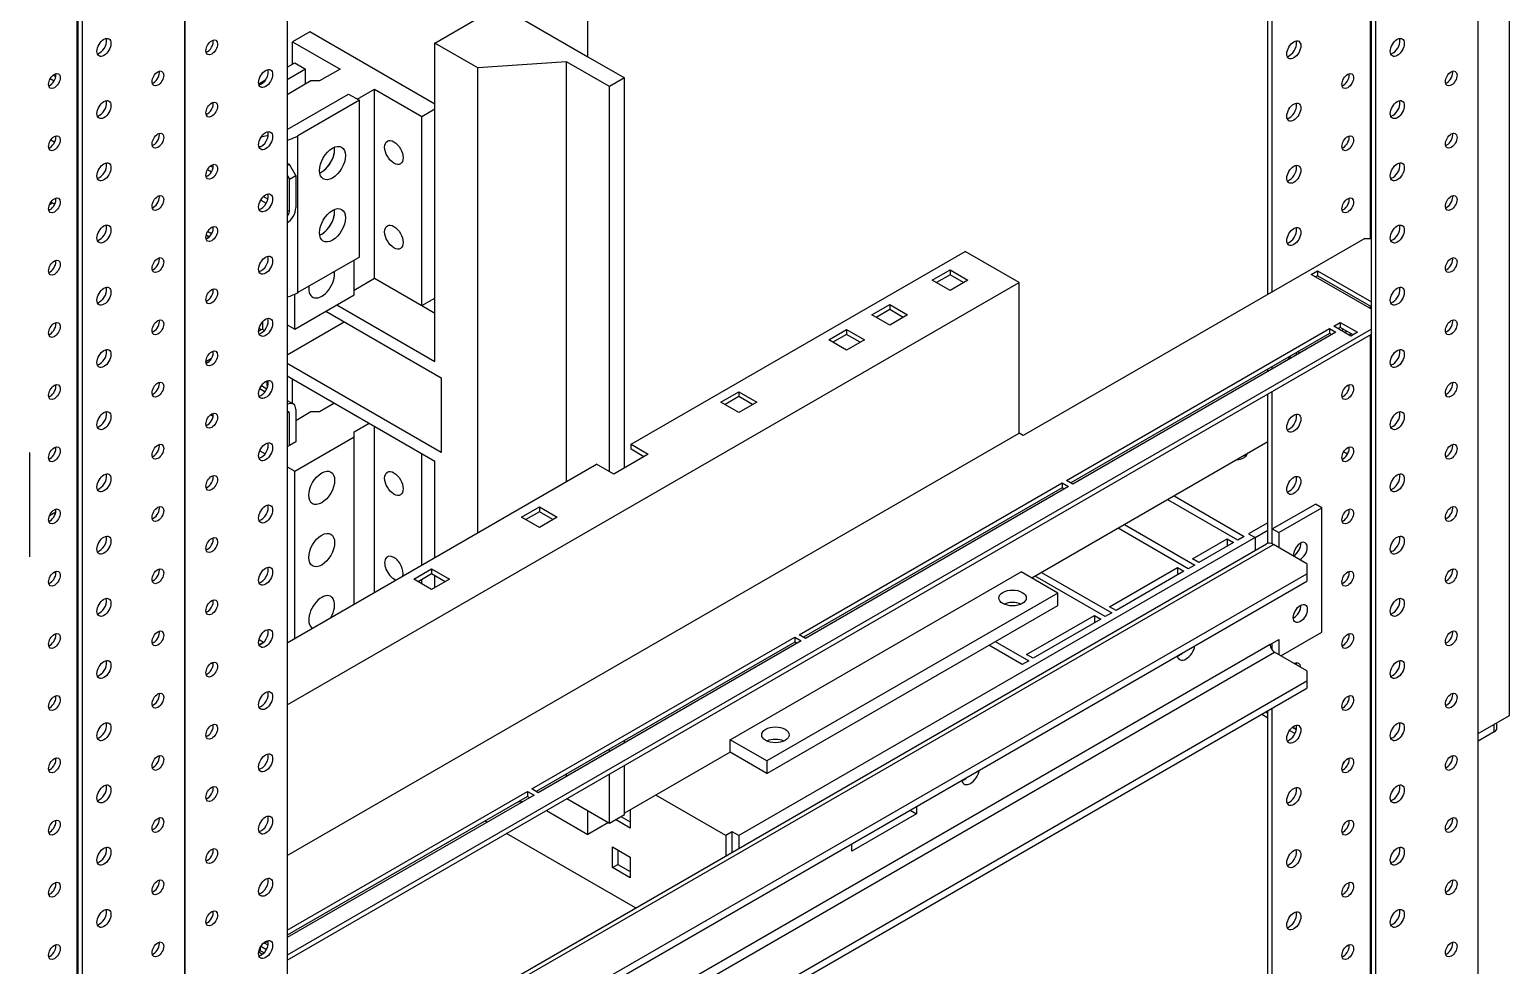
# Model space of a CAD drawing. Header units: millimetres. Extents: x -116965 to 323937, y 291661 to 566926.
# Drawn here: x -13786.7 to -13513.6, y 325400.7 to 325573.5 of the extents above; entities that cross this region are included whole.
import ezdxf

# ---------------------------------------------------------------- set-up
doc = ezdxf.new("R2010")
doc.units = ezdxf.units.MM
doc.layers.add('ALPHA', color=255, linetype='Continuous')

msp = doc.modelspace()

# ---------------------------------------------------------------- linework, layer by layer
at = {"layer": 'ALPHA'}
for p, q in [((-13539.283366, 325534.922695), (-13539.283366, 325847.691917)), ((-13558.176376, 325524.58891), (-13558.176376, 325837.702591)), ((-13557.380881, 325525.048189), (-13557.380881, 325837.243312)), ((-13519.395988, 325377.849165), (-13519.395988, 325837.128492)), ((-13539.084493, 325367.400561), (-13539.084493, 325826.679887)), ((-13538.288997, 325366.941281), (-13538.288997, 325826.220608)), ((-13513.628648, 325446.855884), (-13513.628648, 325719.208525)), ((-13777.931905, 325250.628792), (-13777.931905, 325709.908119)), ((-13739.151517, 325710.252578), (-13739.151517, 325250.973251)), ((-13758.044527, 325240.065367), (-13758.044527, 325699.344694)), ((-13758.044527, 325699.344694), (-13758.044527, 325240.065367)), ((-13777.733031, 325229.616763), (-13777.733031, 325688.896089)), ((-13776.937536, 325229.157483), (-13776.937536, 325688.43681)), ((-13739.151517, 325600.484819), (-13683.665732, 325568.450086)), ((-13683.665732, 325568.450086), (-13683.665732, 325575.798555)), ((-13734.975168, 325573.042879), (-13738.157149, 325571.205762)), ((-13711.905809, 325559.723779), (-13734.975168, 325573.042879)), ((-13711.905809, 325570.976122), (-13704.149732, 325575.454096)), ((-13738.157149, 325571.205762), (-13729.406702, 325566.153689)), ((-13738.157149, 325567.072248), (-13738.157149, 325571.205762)), ((-13711.905809, 325512.188368), (-13711.905809, 325570.976122)), ((-13703.950858, 325566.383329), (-13711.905809, 325570.976122)), ((-13687.643208, 325567.531527), (-13703.950858, 325566.383329)), ((-13687.643208, 325490.028141), (-13687.643208, 325567.531527)), ((-13679.688257, 325562.938734), (-13687.643208, 325567.531527)), ((-13683.665732, 325568.450086), (-13676.904024, 325564.546212)), ((-13781.859127, 325564.746837), (-13782.357382, 325565.034505)), ((-13739.151517, 325566.498149), (-13737.759401, 325567.301888)), ((-13735.770663, 325566.153689), (-13739.151517, 325564.201752)), ((-13737.759401, 325567.301888), (-13735.770663, 325566.153689)), ((-13735.770663, 325563.398013), (-13735.770663, 325566.153689)), ((-13729.406702, 325566.153689), (-13733.185304, 325563.972112)), ((-13703.950858, 325480.612915), (-13703.950858, 325566.383329)), ((-13782.867629, 325564.410538), (-13782.144375, 325563.992966)), ((-13744.406283, 325563.464308), (-13743.098503, 325564.219355)), ((-13734.776294, 325563.972112), (-13739.151517, 325561.446076)), ((-13733.185304, 325563.972112), (-13734.776294, 325563.972112)), ((-13726.224722, 325560.642337), (-13723.042741, 325562.479455)), ((-13723.042741, 325562.479455), (-13714.292295, 325557.427382)), ((-13723.042741, 325527.574226), (-13723.042741, 325562.479455)), ((-13676.904024, 325564.546212), (-13679.688257, 325562.938734)), ((-13679.688257, 325491.865258), (-13679.688257, 325562.938734)), ((-13676.904024, 325492.554177), (-13676.904024, 325564.546212)), ((-13739.151517, 325555.016166), (-13727.815712, 325561.560896)), ((-13725.826974, 325560.412698), (-13737.179544, 325553.858288)), ((-13727.815712, 325561.560896), (-13725.826974, 325560.412698)), ((-13725.826974, 325531.4781), (-13725.826974, 325560.412698)), ((-13714.292295, 325557.427382), (-13711.905809, 325558.80522)), ((-13714.292295, 325522.522153), (-13714.292295, 325557.427382)), ((-13743.9393, 325553.644575), (-13742.641954, 325553.962517)), ((-13737.179544, 325524.923691), (-13737.179544, 325553.858288)), ((-13782.761654, 325553.097009), (-13782.051476, 325552.686988)), ((-13744.374708, 325551.831505), (-13744.269764, 325551.770915)), ((-13744.037577, 325551.856461), (-13744.304592, 325551.791024)), ((-13739.151517, 325548.815895), (-13738.75377, 325548.586255)), ((-13738.75377, 325548.586255), (-13739.151517, 325548.356615)), ((-13737.560527, 325546.519498), (-13738.75377, 325548.586255)), ((-13753.832057, 325547.646842), (-13753.108802, 325547.229271)), ((-13752.823555, 325547.983142), (-13753.32181, 325548.270809)), ((-13739.151517, 325546.519498), (-13738.75377, 325545.830579)), ((-13738.75377, 325545.830579), (-13737.560527, 325546.519498)), ((-13738.75377, 325539.859948), (-13738.75377, 325545.830579)), ((-13737.560527, 325546.519498), (-13737.560527, 325540.548867)), ((-13783.001196, 325541.181525), (-13782.506002, 325541.467425)), ((-13782.051476, 325541.205005), (-13782.761654, 325541.615026)), ((-13744.043056, 325541.99516), (-13743.010426, 325541.398971)), ((-13742.703754, 325542.140472), (-13743.554232, 325542.631496)), ((-13738.75377, 325539.859948), (-13739.151517, 325540.089587)), ((-13754.086349, 325535.550715), (-13753.513521, 325535.219993)), ((-13753.108802, 325535.747288), (-13753.832057, 325536.164859)), ((-13753.733366, 325535.033302), (-13753.743194, 325535.352595)), ((-13753.742792, 325535.339546), (-13753.731692, 325535.345954)), ((-13753.65738, 325535.091486), (-13753.651157, 325535.299457)), ((-13540.277735, 325534.922695), (-13603.320724, 325498.524808)), ((-13540.277735, 325534.922695), (-13539.084493, 325534.922695)), ((-13675.710781, 325496.917331), (-13614.059908, 325532.511479)), ((-13604.116219, 325526.770487), (-13614.059908, 325532.511479)), ((-13725.826974, 325531.4781), (-13737.179544, 325524.923691)), ((-13726.821343, 325524.47409), (-13726.821343, 325530.904001)), ((-13739.151517, 325448.807821), (-13604.116219, 325526.770487)), ((-13726.821343, 325525.392649), (-13723.042741, 325527.574226)), ((-13723.042741, 325527.574226), (-13714.292295, 325522.522153)), ((-13620.145446, 325527.229766), (-13616.844141, 325529.135776)), ((-13616.844141, 325525.323757), (-13620.145446, 325527.229766)), ((-13616.844141, 325528.217217), (-13619.349951, 325526.770487)), ((-13616.844141, 325529.135776), (-13616.844141, 325528.217217)), ((-13616.844141, 325529.135776), (-13613.542837, 325527.229766)), ((-13614.338332, 325526.770487), (-13616.844141, 325528.217217)), ((-13613.542837, 325527.229766), (-13616.844141, 325525.323757)), ((-13604.116219, 325498.984088), (-13604.116219, 325526.770487)), ((-13550.221424, 325528.263145), (-13549.028182, 325528.952064)), ((-13539.084493, 325521.833234), (-13550.221424, 325528.263145)), ((-13549.028182, 325528.033505), (-13549.425929, 325527.803865)), ((-13549.028182, 325528.952064), (-13549.028182, 325528.033505)), ((-13549.028182, 325528.952064), (-13539.084493, 325523.211072)), ((-13539.084493, 325522.292514), (-13549.028182, 325528.033505)), ((-13737.759401, 325518.159), (-13737.759401, 325524.62407)), ((-13737.759401, 325518.159), (-13726.821343, 325524.47409)), ((-13714.292295, 325522.522153), (-13711.905809, 325523.899991)), ((-13731.992061, 325521.488775), (-13710.712567, 325509.203053)), ((-13730.003323, 325522.636973), (-13711.905809, 325512.188368)), ((-13714.292295, 325522.522153), (-13711.905809, 325521.144315)), ((-13631.282378, 325520.799856), (-13627.981073, 325522.705865)), ((-13627.981073, 325521.787306), (-13630.486883, 325520.340576)), ((-13627.981073, 325522.705865), (-13627.981073, 325521.787306)), ((-13627.981073, 325522.705865), (-13624.679768, 325520.799856)), ((-13625.475264, 325520.340576), (-13627.981073, 325521.787306)), ((-13539.283366, 325521.948054), (-13539.283366, 325522.407333)), ((-13743.971402, 325518.071266), (-13744.349727, 325518.289692)), ((-13743.725614, 325519.483166), (-13743.725614, 325518.159)), ((-13739.151517, 325513.451386), (-13728.611207, 325519.536838)), ((-13739.151517, 325518.962738), (-13737.759401, 325518.159)), ((-13627.981073, 325518.893847), (-13631.282378, 325520.799856)), ((-13624.679768, 325520.799856), (-13627.981073, 325518.893847)), ((-13595.365773, 325490.25778), (-13546.84057, 325518.273819)), ((-13546.84057, 325518.273819), (-13546.84057, 325517.355261)), ((-13546.84057, 325518.273819), (-13545.647327, 325517.5849)), ((-13546.045075, 325518.733099), (-13544.851832, 325519.422018)), ((-13542.863094, 325516.895981), (-13546.045075, 325518.733099)), ((-13544.851832, 325518.503459), (-13545.24958, 325518.273819)), ((-13544.851832, 325519.422018), (-13544.851832, 325518.503459)), ((-13544.851832, 325519.422018), (-13541.669852, 325517.5849)), ((-13542.465347, 325517.125621), (-13544.851832, 325518.503459)), ((-13744.420821, 325517.811793), (-13743.772528, 325518.186085)), ((-13743.358784, 325517.94721), (-13743.772528, 325518.186085)), ((-13539.084493, 325518.159), (-13739.151517, 325402.650249)), ((-13739.151517, 325401.73169), (-13539.084493, 325517.240441)), ((-13639.237329, 325516.207062), (-13635.936025, 325518.113072)), ((-13635.936025, 325514.301053), (-13639.237329, 325516.207062)), ((-13635.936025, 325517.194513), (-13638.441834, 325515.747783)), ((-13635.936025, 325518.113072), (-13635.936025, 325517.194513)), ((-13635.936025, 325518.113072), (-13632.63472, 325516.207062)), ((-13633.430215, 325515.747783), (-13635.936025, 325517.194513)), ((-13632.63472, 325516.207062), (-13635.936025, 325514.301053)), ((-13546.84057, 325517.355261), (-13594.570278, 325489.798501)), ((-13545.647327, 325517.5849), (-13594.17253, 325489.568862)), ((-13546.442823, 325517.125621), (-13546.84057, 325517.355261)), ((-13541.669852, 325517.5849), (-13542.863094, 325516.895981)), ((-13539.283366, 325388.41259), (-13539.283366, 325517.125621)), ((-13754.145575, 325512.197204), (-13753.09816, 325512.80193)), ((-13710.712567, 325495.424673), (-13739.151517, 325511.843909)), ((-13558.176376, 325510.351251), (-13558.176376, 325510.81053)), ((-13557.380881, 325510.81053), (-13557.380881, 325511.26981)), ((-13743.903042, 325507.770053), (-13742.889177, 325507.184698)), ((-13742.799828, 325507.39418), (-13742.917232, 325508.61623)), ((-13739.151517, 325509.547512), (-13711.905809, 325493.817195)), ((-13738.157149, 325504.45266), (-13738.157149, 325508.973413)), ((-13710.712567, 325509.203053), (-13710.712567, 325495.424673)), ((-13744.220033, 325507.192108), (-13743.231196, 325506.621204)), ((-13739.151517, 325505.026759), (-13738.026517, 325504.37724)), ((-13659.124708, 325504.725079), (-13655.823403, 325506.631088)), ((-13655.823403, 325502.81907), (-13659.124708, 325504.725079)), ((-13655.823403, 325505.71253), (-13658.329212, 325504.2658)), ((-13655.823403, 325506.631088), (-13655.823403, 325505.71253)), ((-13655.823403, 325506.631088), (-13652.522098, 325504.725079)), ((-13653.317593, 325504.2658), (-13655.823403, 325505.71253)), ((-13652.522098, 325504.725079), (-13655.823403, 325502.81907)), ((-13558.176376, 325478.657146), (-13558.176376, 325506.217737)), ((-13557.380881, 325478.53336), (-13557.380881, 325506.677016)), ((-13752.823555, 325502.055209), (-13753.32181, 325502.342877)), ((-13739.151517, 325502.887962), (-13738.75377, 325502.658322)), ((-13738.75377, 325496.687691), (-13738.75377, 325502.658322)), ((-13737.560527, 325503.347241), (-13737.560527, 325497.37661)), ((-13734.776294, 325502.887962), (-13737.560527, 325501.280484)), ((-13733.185304, 325502.887962), (-13734.776294, 325502.887962)), ((-13730.401071, 325504.49544), (-13733.185304, 325502.887962)), ((-13726.821343, 325499.213727), (-13724.03711, 325500.821205)), ((-13726.821343, 325498.295169), (-13726.821343, 325499.213727)), ((-13723.042741, 325469.590211), (-13723.042741, 325500.247106)), ((-13739.151517, 325421.021422), (-13604.116219, 325498.984088)), ((-13738.75377, 325496.687691), (-13739.151517, 325496.458051)), ((-13737.560527, 325497.37661), (-13738.75377, 325496.687691)), ((-13737.759401, 325491.980078), (-13726.821343, 325498.295169)), ((-13726.821343, 325467.408634), (-13726.821343, 325498.295169)), ((-13675.710781, 325495.998772), (-13675.710781, 325496.917331)), ((-13675.710781, 325496.917331), (-13672.5288, 325495.080213)), ((-13603.320724, 325498.524808), (-13604.116219, 325498.984088)), ((-13558.176376, 325497.37661), (-13601.729734, 325472.231067)), ((-13786.682351, 325495.424673), (-13786.682351, 325476.134941)), ((-13744.220033, 325495.710125), (-13743.231196, 325495.139221)), ((-13714.292295, 325474.642283), (-13714.292295, 325495.195033)), ((-13711.905809, 325476.020121), (-13711.905809, 325493.817195)), ((-13672.5288, 325495.080213), (-13678.892761, 325491.405979)), ((-13673.324296, 325494.620934), (-13675.710781, 325495.998772)), ((-13543.495836, 325495.101067), (-13544.219091, 325495.518639)), ((-13752.945841, 325491.103107), (-13752.801776, 325491.019931)), ((-13739.151517, 325460.289804), (-13682.074742, 325493.243096)), ((-13739.151517, 325492.783817), (-13737.759401, 325491.980078)), ((-13737.759401, 325461.093543), (-13737.759401, 325491.980078)), ((-13678.892761, 325491.405979), (-13682.074742, 325493.243096)), ((-13644.686471, 325461.782462), (-13596.161268, 325489.798501)), ((-13596.161268, 325488.879943), (-13643.890976, 325461.323183)), ((-13594.968025, 325489.109582), (-13643.493228, 325461.093543)), ((-13596.161268, 325489.798501), (-13596.161268, 325488.879943)), ((-13596.161268, 325489.798501), (-13594.968025, 325489.109582)), ((-13595.763521, 325488.650303), (-13596.161268, 325488.879943)), ((-13594.17253, 325489.568862), (-13595.365773, 325490.25778)), ((-13563.744842, 325479.235077), (-13576.671637, 325486.698366)), ((-13575.478395, 325487.387285), (-13562.551599, 325479.923996)), ((-13557.380881, 325481.301834), (-13549.425929, 325485.894627)), ((-13548.232687, 325485.205708), (-13549.425929, 325485.894627)), ((-13783.001196, 325483.771609), (-13781.848406, 325484.437173)), ((-13781.909381, 325484.401969), (-13781.859127, 325484.372955)), ((-13695.916357, 325483.48341), (-13692.615052, 325485.38942)), ((-13692.615052, 325481.577401), (-13695.916357, 325483.48341)), ((-13692.615052, 325484.470861), (-13695.120862, 325483.024131)), ((-13692.615052, 325485.38942), (-13692.615052, 325484.470861)), ((-13692.615052, 325485.38942), (-13689.313748, 325483.48341)), ((-13690.109243, 325483.024131), (-13692.615052, 325484.470861)), ((-13689.313748, 325483.48341), (-13692.615052, 325481.577401)), ((-13556.187638, 325480.612915), (-13548.232687, 325485.205708)), ((-13548.232687, 325462.241742), (-13548.232687, 325485.205708)), ((-13572.893036, 325473.953364), (-13585.819831, 325481.416653)), ((-13584.626589, 325482.105572), (-13571.699793, 325474.642283)), ((-13558.176376, 325482.450032), (-13561.756104, 325480.383275)), ((-13561.756104, 325480.383275), (-13560.562861, 325479.694356)), ((-13560.562861, 325479.694356), (-13558.176376, 325481.072194)), ((-13557.380881, 325478.53336), (-13557.380881, 325481.301834)), ((-13557.380881, 325481.301834), (-13556.187638, 325480.612915)), ((-13556.187638, 325480.612915), (-13556.187638, 325477.857239)), ((-13739.151517, 325374.227271), (-13558.447632, 325478.556708)), ((-13739.151517, 325373.371192), (-13557.182007, 325478.431338)), ((-13560.562861, 325479.694356), (-13655.823403, 325424.695657)), ((-13572.09754, 325475.790482), (-13565.733579, 325479.464716)), ((-13564.540337, 325478.775797), (-13570.904298, 325475.101563)), ((-13565.733579, 325479.464716), (-13565.733579, 325478.086878)), ((-13565.733579, 325479.464716), (-13564.540337, 325478.775797)), ((-13562.551599, 325479.923996), (-13563.744842, 325479.235077)), ((-13560.562861, 325479.694356), (-13560.562861, 325477.335479)), ((-13551.01692, 325474.871923), (-13557.182007, 325478.431338)), ((-13571.699793, 325474.642283), (-13572.893036, 325473.953364)), ((-13570.904298, 325475.101563), (-13572.09754, 325475.790482)), ((-13551.01692, 325474.871923), (-13551.01692, 325473.034806)), ((-13781.832581, 325473.105285), (-13782.185054, 325473.308786)), ((-13739.151517, 325364.415245), (-13551.01692, 325473.034806)), ((-13715.803735, 325472.001427), (-13712.502431, 325473.907436)), ((-13712.502431, 325470.095418), (-13715.803735, 325472.001427)), ((-13712.502431, 325472.988878), (-13715.00824, 325471.542148)), ((-13714.292295, 325471.128797), (-13714.292295, 325471.955499)), ((-13712.502431, 325473.907436), (-13712.502431, 325472.988878)), ((-13712.502431, 325473.907436), (-13709.201126, 325472.001427)), ((-13709.996621, 325471.542148), (-13712.502431, 325472.988878)), ((-13709.201126, 325472.001427), (-13712.502431, 325470.095418)), ((-13711.905809, 325470.439878), (-13711.905809, 325472.644418)), ((-13657.414393, 325442.377911), (-13603.718472, 325473.379265)), ((-13596.956763, 325469.475391), (-13603.718472, 325473.379265)), ((-13588.206317, 325465.112237), (-13601.133113, 325472.575526)), ((-13599.93987, 325473.264445), (-13587.013074, 325465.801156)), ((-13587.410822, 325466.949355), (-13574.881773, 325474.183004)), ((-13573.688531, 325473.494085), (-13586.217579, 325466.260436)), ((-13574.881773, 325474.183004), (-13573.688531, 325473.494085)), ((-13574.881773, 325474.183004), (-13574.881773, 325472.805166)), ((-13551.01692, 325473.034806), (-13551.01692, 325471.656968)), ((-13739.151517, 325363.037407), (-13551.01692, 325471.656968)), ((-13596.956763, 325469.475391), (-13650.652684, 325438.474036)), ((-13596.956763, 325467.178994), (-13596.956763, 325469.475391)), ((-13650.652684, 325436.17764), (-13596.956763, 325467.178994)), ((-13586.217579, 325466.260436), (-13587.410822, 325466.949355)), ((-13602.724103, 325458.108228), (-13590.195055, 325465.341877)), ((-13589.001812, 325464.652958), (-13601.53086, 325457.419309)), ((-13590.195055, 325465.341877), (-13589.001812, 325464.652958)), ((-13590.195055, 325465.341877), (-13590.195055, 325463.964039)), ((-13587.013074, 325465.801156), (-13588.206317, 325465.112237)), ((-13694.007169, 325433.307144), (-13645.481966, 325461.323183)), ((-13645.481966, 325461.323183), (-13645.481966, 325460.404624)), ((-13645.481966, 325461.323183), (-13644.288723, 325460.634264)), ((-13643.493228, 325461.093543), (-13644.686471, 325461.782462)), ((-13555.78989, 325457.878588), (-13548.232687, 325462.241742)), ((-13744.35896, 325459.924142), (-13743.526741, 325460.404624)), ((-13744.349727, 325460.879776), (-13743.499249, 325460.388752)), ((-13744.322236, 325459.945345), (-13744.269764, 325459.91505)), ((-13557.778628, 325459.945345), (-13739.151517, 325355.229658)), ((-13739.151517, 325353.392541), (-13556.983133, 325458.567507)), ((-13645.481966, 325460.404624), (-13693.211674, 325432.847865)), ((-13644.288723, 325460.634264), (-13692.813926, 325432.618225)), ((-13645.084218, 325460.174985), (-13645.481966, 325460.404624)), ((-13603.519598, 325456.27111), (-13609.684685, 325459.830525)), ((-13608.491443, 325460.519444), (-13602.326355, 325456.960029)), ((-13557.778628, 325459.945345), (-13556.187638, 325460.863904)), ((-13557.380881, 325458.92021), (-13557.380881, 325460.174985)), ((-13557.380881, 325458.92021), (-13557.380881, 325460.174985)), ((-13551.01692, 325455.122912), (-13556.983133, 325458.567507)), ((-13556.187638, 325460.863904), (-13556.187638, 325458.108228)), ((-13752.797009, 325456.34159), (-13753.149482, 325456.54509)), ((-13602.326355, 325456.960029), (-13603.519598, 325456.27111)), ((-13601.53086, 325457.419309), (-13602.724103, 325458.108228)), ((-13739.151517, 325344.666234), (-13551.01692, 325453.285795)), ((-13551.01692, 325455.122912), (-13551.01692, 325453.285795)), ((-13551.01692, 325453.285795), (-13551.01692, 325451.907957)), ((-13739.151517, 325343.288396), (-13551.01692, 325451.907957)), ((-13558.176376, 325447.315163), (-13558.574123, 325447.544803)), ((-13558.574123, 325447.544803), (-13558.176376, 325447.315163)), ((-13558.176376, 325378.423264), (-13558.176376, 325447.774443)), ((-13557.380881, 325377.963985), (-13557.380881, 325448.233722)), ((-13544.283957, 325449.398517), (-13544.311989, 325449.414701)), ((-13558.176376, 325446.396605), (-13559.369618, 325447.085524)), ((-13552.934697, 325444.288879), (-13553.673239, 325444.715276)), ((-13553.673239, 325444.715276), (-13552.934697, 325444.288879)), ((-13519.395988, 325443.526109), (-13513.628648, 325446.855884)), ((-13516.412881, 325443.870568), (-13516.412881, 325445.248406)), ((-13515.918624, 325444.559487), (-13515.918624, 325445.533766)), ((-13676.904024, 325441.803812), (-13676.904024, 325442.263091)), ((-13657.414393, 325440.081514), (-13657.414393, 325442.377911)), ((-13650.652684, 325438.474036), (-13657.414393, 325442.377911)), ((-13553.190825, 325443.518196), (-13554.212606, 325444.108121)), ((-13516.412881, 325443.870568), (-13519.395988, 325442.148271)), ((-13679.688257, 325440.196334), (-13679.688257, 325440.655613)), ((-13657.414393, 325440.081514), (-13676.904024, 325428.829171)), ((-13650.652684, 325436.17764), (-13657.414393, 325440.081514)), ((-13676.904024, 325428.599531), (-13676.904024, 325437.670298)), ((-13650.652684, 325438.474036), (-13650.652684, 325436.17764)), ((-13687.643208, 325435.603541), (-13687.643208, 325436.06282)), ((-13679.688257, 325426.992053), (-13679.688257, 325436.06282)), ((-13739.151517, 325407.243042), (-13694.802664, 325432.847865)), ((-13693.609421, 325432.158946), (-13739.151517, 325405.865204)), ((-13694.802664, 325431.929306), (-13739.151517, 325406.324484)), ((-13696.476518, 325430.962906), (-13695.570538, 325431.026695)), ((-13694.802664, 325432.847865), (-13694.802664, 325431.929306)), ((-13694.802664, 325432.847865), (-13693.609421, 325432.158946)), ((-13694.404916, 325431.699666), (-13694.802664, 325431.929306)), ((-13692.813926, 325432.618225), (-13694.007169, 325433.307144)), ((-13687.543771, 325431.527437), (-13679.688257, 325426.992053)), ((-13658.209888, 325424.695657), (-13671.136684, 325432.158946)), ((-13691.322373, 325429.34586), (-13683.665732, 325424.925296)), ((-13683.665732, 325424.925296), (-13683.665732, 325429.28845)), ((-13679.688257, 325426.992053), (-13676.904024, 325428.599531)), ((-13677.560307, 325428.220625), (-13675.849993, 325427.233175)), ((-13675.849993, 325429.437716), (-13675.849993, 325426.084977)), ((-13623.009229, 325428.714351), (-13634.941656, 325421.825161)), ((-13624.202471, 325429.40327), (-13623.009229, 325428.714351)), ((-13623.009229, 325430.092189), (-13623.009229, 325428.714351)), ((-13702.260431, 325427.164283), (-13702.658178, 325427.393923)), ((-13679.88713, 325427.106873), (-13683.665732, 325424.925296)), ((-13675.849993, 325426.084977), (-13678.554676, 325427.646526)), ((-13674.861177, 325411.345316), (-13698.680703, 325425.097526)), ((-13657.016645, 325425.384576), (-13658.209888, 325424.695657)), ((-13658.209888, 325424.695657), (-13658.209888, 325420.958942)), ((-13657.016645, 325424.006738), (-13657.016645, 325425.384576)), ((-13655.823403, 325424.695657), (-13657.016645, 325425.384576)), ((-13657.016645, 325421.647861), (-13657.016645, 325424.006738)), ((-13655.823403, 325424.695657), (-13655.823403, 325422.33678)), ((-13634.941656, 325421.825161), (-13634.941656, 325423.202999)), ((-13679.151297, 325418.805399), (-13679.151297, 325422.617418)), ((-13679.151297, 325422.617418), (-13675.849993, 325420.711408)), ((-13678.156928, 325422.043318), (-13678.156928, 325419.379498)), ((-13675.849993, 325420.711408), (-13675.849993, 325416.89939)), ((-13679.151297, 325418.805399), (-13678.156928, 325419.379498)), ((-13675.849993, 325416.89939), (-13679.151297, 325418.805399)), ((-13678.156928, 325419.379498), (-13675.849993, 325418.047588)), ((-13744.123362, 325404.063293), (-13744.123362, 325403.453988)), ((-13743.991984, 325404.296695), (-13742.96206, 325403.702069)), ((-13743.327867, 325404.831826), (-13742.6667, 325405.213551)), ((-13742.679975, 325404.457765), (-13743.327867, 325404.831826)), ((-13743.738993, 325402.772793), (-13744.408294, 325403.159214)), ((-13744.123362, 325403.453988), (-13744.386781, 325403.301903)), ((-13743.427304, 325403.052118), (-13744.123362, 325403.453988))]:
    msp.add_line(p, q, dxfattribs=at)
for centre, major_axis, start_param, end_param in [((-13772.96006, 325570.172383), (0.914063, 1.583203), 2.3561944902, 8.6393797974), ((-13773.755556, 325570.631663), (0.914063, 1.583203), 3.926990817, 5.8329886172), ((-13753.072682, 325570.172383), (0.759375, 1.315276), 2.3561944902, 8.6393797974), ((-13753.868177, 325570.631663), (0.759375, 1.315276), 3.692878252, 5.7318997087), ((-13553.403405, 325569.713104), (0.914063, 1.583203), 2.3561944902, 8.6393797974), ((-13554.1989, 325570.172383), (0.914063, 1.583203), 3.926990817, 5.8329886172), ((-13534.311522, 325570.172383), (0.914063, 1.583203), 2.3561944902, 8.6393797974), ((-13535.107017, 325570.631663), (0.914063, 1.583203), 3.926990817, 5.8329886172), ((-13773.755556, 325570.631663), (0.914063, 1.583203), 3.5917893435, 3.926990817), ((-13554.1989, 325570.172383), (0.914063, 1.583203), 3.5917893435, 3.926990817), ((-13535.107017, 325570.631663), (0.914063, 1.583203), 3.5917893435, 3.926990817), ((-13782.108254, 325563.972112), (0.759375, 1.315276), 2.3561944902, 8.6393797974), ((-13782.90375, 325564.431392), (0.759375, 1.315276), 3.926990817, 5.7318997087), ((-13763.016371, 325564.431392), (0.759375, 1.315276), 2.3561944902, 8.6393797974), ((-13763.811866, 325564.890671), (0.759375, 1.315276), 3.926990817, 5.7318997087), ((-13743.128993, 325564.431392), (0.914063, 1.583203), 2.3561944902, 8.6393797974), ((-13743.924488, 325564.890671), (0.914062, 1.583203), 3.5917893435, 5.8329886172), ((-13543.459716, 325563.972112), (0.759375, 1.315276), 2.3561944902, 8.6393797974), ((-13544.255211, 325564.431392), (0.759375, 1.315276), 3.926990817, 5.7318997087), ((-13524.367833, 325564.431392), (0.759375, 1.315276), 2.3561944902, 8.6393797974), ((-13525.163328, 325564.890671), (0.759375, 1.315276), 3.926990817, 5.7318997087), ((-13782.90375, 325564.431392), (0.759375, 1.315276), 3.692878252, 3.926990817), ((-13763.811866, 325564.890671), (0.759375, 1.315276), 3.692878252, 3.926990817), ((-13544.255211, 325564.431392), (0.759375, 1.315276), 3.692878252, 3.926990817), ((-13525.163328, 325564.890671), (0.759375, 1.315276), 3.692878252, 3.926990817), ((-13772.96006, 325558.6904), (0.914063, 1.583203), 2.3561944902, 8.6393797974), ((-13773.755556, 325559.14968), (0.914063, 1.583203), 3.926990817, 5.8329886172), ((-13753.072682, 325558.6904), (0.759375, 1.315276), 2.3561944902, 8.6393797974), ((-13753.868177, 325559.14968), (0.759375, 1.315276), 3.692878252, 5.7318997087), ((-13553.403405, 325558.231121), (0.914063, 1.583203), 2.3561944902, 8.6393797974), ((-13554.1989, 325558.6904), (0.914063, 1.583203), 3.926990817, 5.8329886172), ((-13534.311522, 325558.6904), (0.914063, 1.583203), 2.3561944902, 8.6393797974), ((-13535.107017, 325559.14968), (0.914063, 1.583203), 3.926990817, 5.8329886172), ((-13773.755556, 325559.14968), (0.914063, 1.583203), 3.5917893435, 3.926990817), ((-13554.1989, 325558.6904), (0.914063, 1.583203), 3.5917893435, 3.926990817), ((-13535.107017, 325559.14968), (0.914063, 1.583203), 3.5917893435, 3.926990817), ((-13782.108254, 325552.490129), (0.759375, 1.315276), 2.3561944902, 8.6393797974), ((-13782.90375, 325552.949409), (0.759375, 1.315276), 3.926990817, 5.7318997087), ((-13763.016371, 325552.949409), (0.759375, 1.315276), 2.3561944902, 8.6393797974), ((-13763.811866, 325553.408688), (0.759375, 1.315276), 3.926990817, 5.7318997087), ((-13743.128993, 325552.949409), (0.914063, 1.583203), 2.3561944902, 8.6393797974), ((-13743.924488, 325553.408688), (0.914062, 1.583203), 3.5917893435, 5.8329886172), ((-13742.151388, 325556.728784), (-7.03125, 0), 2.0115799312, 2.3561944902), ((-13543.459716, 325552.490129), (0.759375, 1.315276), 2.3561944902, 8.6393797974), ((-13544.255211, 325552.949409), (0.759375, 1.315276), 3.926990817, 5.7318997087), ((-13524.367833, 325552.949409), (0.759375, 1.315276), 2.3561944902, 8.6393797974), ((-13525.163328, 325553.408688), (0.759375, 1.315276), 3.926990817, 5.7318997087), ((-13782.90375, 325552.949409), (0.759375, 1.315276), 3.692878252, 3.926990817), ((-13763.811866, 325553.408688), (0.759375, 1.315276), 3.692878252, 3.926990817), ((-13730.798819, 325548.815895), (1.6875, 2.922836), 2.3561944902, 8.6393797974), ((-13732.787556, 325549.964093), (1.6875, 2.922836), 3.7717298997, 5.6530480611), ((-13732.787556, 325549.964093), (1.6875, 2.922836), 3.926990817, 5.6530480611), ((-13719.463013, 325550.767832), (-1.209375, 2.094699), 0.7853981634, 7.0685834706), ((-13544.255211, 325552.949409), (0.759375, 1.315276), 3.692878252, 3.926990817), ((-13525.163328, 325553.408688), (0.759375, 1.315276), 3.692878252, 3.926990817), ((-13772.96006, 325547.208417), (0.914063, 1.583203), 2.3561944902, 8.6393797974), ((-13773.755556, 325547.667696), (0.914063, 1.583203), 3.926990817, 5.8329886172), ((-13753.072682, 325547.208417), (0.759375, 1.315276), 2.3561944902, 8.6393797974), ((-13753.868177, 325547.667696), (0.759375, 1.315276), 3.692878252, 5.7318997087), ((-13553.403405, 325546.749138), (0.914063, 1.583203), 2.3561944902, 8.6393797974), ((-13554.1989, 325547.208417), (0.914063, 1.583203), 3.926990817, 5.8329886172), ((-13534.311522, 325547.208417), (0.914063, 1.583203), 2.3561944902, 8.6393797974), ((-13535.107017, 325547.667696), (0.914063, 1.583203), 3.926990817, 5.8329886172), ((-13773.755556, 325547.667696), (0.914063, 1.583203), 3.5917893435, 3.926990817), ((-13732.787556, 325549.964093), (1.6875, 2.922836), 3.7717298997, 3.926990817), ((-13554.1989, 325547.208417), (0.914063, 1.583203), 3.5917893435, 3.926990817), ((-13535.107017, 325547.667696), (0.914063, 1.583203), 3.5917893435, 3.926990817), ((-13763.016371, 325541.467425), (0.759375, 1.315276), 2.3561944902, 8.6393797974), ((-13763.811866, 325541.926705), (0.759375, 1.315276), 3.926990817, 5.7318997087), ((-13743.128993, 325541.467425), (0.914063, 1.583203), 2.3561944902, 8.6393797974), ((-13743.924488, 325541.926705), (0.914062, 1.583203), 3.5917893435, 5.8329886172), ((-13524.367833, 325541.467425), (0.759375, 1.315276), 2.3561944902, 8.6393797974), ((-13525.163328, 325541.926705), (0.759375, 1.315276), 3.926990817, 5.7318997087), ((-13782.108254, 325541.008146), (0.759375, 1.315276), 2.3561944902, 8.6393797974), ((-13782.90375, 325541.467425), (0.759375, 1.315276), 3.692878252, 3.926990817), ((-13782.90375, 325541.467425), (0.759375, 1.315276), 3.926990817, 5.7318997087), ((-13763.811866, 325541.926705), (0.759375, 1.315276), 3.692878252, 3.926990817), ((-13739.151517, 325539.630308), (1.125, 1.948557), 3.926990817, 5.4977871438), ((-13730.798819, 325537.333911), (1.6875, 2.922836), 2.3561944902, 8.6393797974), ((-13732.787556, 325538.48211), (1.6875, 2.922836), 3.7717298997, 5.6530480611), ((-13732.787556, 325538.48211), (1.6875, 2.922836), 3.926990817, 5.6530480611), ((-13543.459716, 325541.008146), (0.759375, 1.315276), 2.3561944902, 8.6393797974), ((-13544.255211, 325541.467425), (0.759375, 1.315276), 3.692878252, 3.926990817), ((-13544.255211, 325541.467425), (0.759375, 1.315276), 3.926990817, 5.7318997087), ((-13525.163328, 325541.926705), (0.759375, 1.315276), 3.692878252, 3.926990817), ((-13772.96006, 325535.726434), (0.914063, 1.583203), 2.3561944902, 8.6393797974), ((-13773.755556, 325536.185713), (0.914063, 1.583203), 3.926990817, 5.8329886172), ((-13739.151517, 325539.630308), (0.28125, 0.487139), 3.926990817, 5.4977871438), ((-13719.463013, 325535.152335), (-1.209375, 2.094699), 0.7853981634, 7.0685834706), ((-13534.311522, 325535.726434), (0.914063, 1.583203), 2.3561944902, 8.6393797974), ((-13535.107017, 325536.185713), (0.914063, 1.583203), 3.926990817, 5.8329886172), ((-13773.755556, 325536.185713), (0.914063, 1.583203), 3.5917893435, 3.926990817), ((-13753.072682, 325535.726434), (0.759375, 1.315276), 2.3561944902, 8.6393797974), ((-13753.868177, 325536.185713), (0.759375, 1.315276), 3.692878252, 5.7318997087), ((-13732.787556, 325538.48211), (1.6875, 2.922836), 3.7717298997, 3.926990817), ((-13553.403405, 325535.267155), (0.914063, 1.583203), 2.3561944902, 8.6393797974), ((-13554.1989, 325535.726434), (0.914063, 1.583203), 3.926990817, 5.8329886172), ((-13535.107017, 325536.185713), (0.914063, 1.583203), 3.5917893435, 3.926990817), ((-13554.1989, 325535.726434), (0.914063, 1.583203), 3.5917893435, 3.926990817), ((-13782.108254, 325529.526163), (0.759375, 1.315276), 2.3561944902, 8.6393797974), ((-13782.90375, 325529.985442), (0.759375, 1.315276), 3.926990817, 5.7318997087), ((-13763.016371, 325529.985442), (0.759375, 1.315276), 2.3561944902, 8.6393797974), ((-13763.811866, 325530.444722), (0.759375, 1.315276), 3.692878252, 3.926990817), ((-13763.811866, 325530.444722), (0.759375, 1.315276), 3.926990817, 5.7318997087), ((-13743.128993, 325529.985442), (0.914063, 1.583203), 2.3561944902, 8.6393797974), ((-13743.924488, 325530.444722), (0.914062, 1.583203), 3.5917893435, 5.8329886172), ((-13524.367833, 325529.985442), (0.759375, 1.315276), 2.3561944902, 8.6393797974), ((-13525.163328, 325530.444722), (0.759375, 1.315276), 3.692878252, 3.926990817), ((-13525.163328, 325530.444722), (0.759375, 1.315276), 3.926990817, 5.7318997087), ((-13782.90375, 325529.985442), (0.759375, 1.315276), 3.692878252, 3.926990817), ((-13732.787556, 325527.000127), (1.6875, 2.922836), 2.188746411, 5.665235223), ((-13772.96006, 325524.244451), (0.914063, 1.583203), 2.3561944902, 8.6393797974), ((-13773.755556, 325524.70373), (0.914063, 1.583203), 3.926990817, 5.8329886172), ((-13753.072682, 325524.244451), (0.759375, 1.315276), 2.3561944902, 8.6393797974), ((-13753.868177, 325524.70373), (0.759375, 1.315276), 3.692878252, 5.7318997087), ((-13742.151388, 325527.794187), (-7.03125, 0), 2.0115799312, 2.3561944902), ((-13534.311522, 325524.244451), (0.914063, 1.583203), 2.3561944902, 8.6393797974), ((-13535.107017, 325524.70373), (0.914063, 1.583203), 3.926990817, 5.8329886172), ((-13773.755556, 325524.70373), (0.914063, 1.583203), 3.5917893435, 3.926990817), ((-13535.107017, 325524.70373), (0.914063, 1.583203), 3.5917893435, 3.926990817), ((-13782.108254, 325518.04418), (0.759375, 1.315276), 2.3561944902, 8.6393797974), ((-13782.90375, 325518.503459), (0.759375, 1.315276), 3.926990817, 5.7318997087), ((-13763.016371, 325518.503459), (0.759375, 1.315276), 2.3561944902, 8.6393797974), ((-13763.811866, 325518.962738), (0.759375, 1.315276), 3.926990817, 5.7318997087), ((-13743.128993, 325518.503459), (0.914063, 1.583203), 2.3561944902, 8.6393797974), ((-13743.924488, 325518.962738), (0.914062, 1.583203), 3.5917893435, 5.8329886172), ((-13524.367833, 325518.503459), (0.759375, 1.315276), 2.3561944902, 8.6393797974), ((-13525.163328, 325518.962738), (0.759375, 1.315276), 3.926990817, 5.7318997087), ((-13782.90375, 325518.503459), (0.759375, 1.315276), 3.692878252, 3.926990817), ((-13763.811866, 325518.962738), (0.759375, 1.315276), 3.692878252, 3.926990817), ((-13543.459716, 325518.04418), (0.759375, 1.315276), 1.7685003004, 2.0468890793), ((-13544.255211, 325518.503459), (0.759375, 1.315276), 4.2362962279, 4.5146850068), ((-13543.459716, 325518.04418), (0.759375, 1.315276), 4.2362962279, 4.5146850068), ((-13525.163328, 325518.962738), (0.759375, 1.315276), 3.692878252, 3.926990817), ((-13772.96006, 325512.762468), (0.914063, 1.583203), 2.3561944902, 8.6393797974), ((-13773.755556, 325513.221747), (0.914063, 1.583203), 3.926990817, 5.8329886172), ((-13753.072682, 325512.762468), (0.759375, 1.315276), 2.3561944902, 8.6393797974), ((-13753.868177, 325513.221747), (0.759375, 1.315276), 3.692878252, 5.7318997087), ((-13553.403405, 325512.303188), (0.914063, 1.583203), 1.3474679664, 1.7875841899), ((-13554.1989, 325512.762468), (0.914063, 1.583203), 5.4207880031, 5.730655322), ((-13553.403405, 325512.303188), (0.914063, 1.583203), 6.066397444, 6.5065136676), ((-13534.311522, 325512.762468), (0.914063, 1.583203), 2.3561944902, 8.6393797974), ((-13535.107017, 325513.221747), (0.914063, 1.583203), 3.926990817, 5.8329886172), ((-13773.755556, 325513.221747), (0.914063, 1.583203), 3.5917893435, 3.926990817), ((-13535.107017, 325513.221747), (0.914063, 1.583203), 3.5917893435, 3.926990817), ((-13782.108254, 325506.562197), (0.759375, 1.315276), 2.3561944902, 8.6393797974), ((-13782.90375, 325507.021476), (0.759375, 1.315276), 3.926990817, 5.7318997087), ((-13763.016371, 325507.021476), (0.759375, 1.315276), 2.3561944902, 8.6393797974), ((-13763.811866, 325507.480755), (0.759375, 1.315276), 3.926990817, 5.7318997087), ((-13743.128993, 325507.021476), (0.914063, 1.583203), 2.3561944902, 8.6393797974), ((-13743.924488, 325507.480755), (0.914062, 1.583203), 3.5917893435, 5.8329886172), ((-13543.459716, 325506.562197), (0.759375, 1.315276), 2.3561944902, 8.6393797974), ((-13544.255211, 325507.021476), (0.759375, 1.315276), 3.926990817, 5.7318997087), ((-13524.367833, 325507.021476), (0.759375, 1.315276), 2.3561944902, 8.6393797974), ((-13525.163328, 325507.480755), (0.759375, 1.315276), 3.926990817, 5.7318997087), ((-13782.90375, 325507.021476), (0.759375, 1.315276), 3.692878252, 3.926990817), ((-13763.811866, 325507.480755), (0.759375, 1.315276), 3.692878252, 3.926990817), ((-13544.255211, 325507.021476), (0.759375, 1.315276), 3.692878252, 3.926990817), ((-13525.163328, 325507.480755), (0.759375, 1.315276), 3.692878252, 3.926990817), ((-13772.96006, 325501.280484), (0.914063, 1.583203), 2.3561944902, 8.6393797974), ((-13773.755556, 325501.739764), (0.914063, 1.583203), 3.926990817, 5.8329886172), ((-13753.072682, 325501.280484), (0.759375, 1.315276), 2.3561944902, 8.6393797974), ((-13753.868177, 325501.739764), (0.759375, 1.315276), 3.692878252, 5.7318997087), ((-13739.151517, 325502.428683), (1.125, 1.948557), 5.4977871438, 7.0685834706), ((-13739.151517, 325502.428683), (0.28125, 0.487139), 5.4977871438, 7.0685834706), ((-13553.403405, 325500.821205), (0.914063, 1.583203), 2.3561944902, 8.6393797974), ((-13554.1989, 325501.280484), (0.914063, 1.583203), 3.926990817, 5.8329886172), ((-13534.311522, 325501.280484), (0.914063, 1.583203), 2.3561944902, 8.6393797974), ((-13535.107017, 325501.739764), (0.914063, 1.583203), 3.926990817, 5.8329886172), ((-13773.755556, 325501.739764), (0.914063, 1.583203), 3.5917893435, 3.926990817), ((-13554.1989, 325501.280484), (0.914063, 1.583203), 3.5917893435, 3.926990817), ((-13535.107017, 325501.739764), (0.914063, 1.583203), 3.5917893435, 3.926990817), ((-13782.108254, 325495.080213), (0.759375, 1.315276), 2.3561944902, 8.6393797974), ((-13782.90375, 325495.539493), (0.759375, 1.315276), 3.926990817, 5.7318997087), ((-13763.016371, 325495.539493), (0.759375, 1.315276), 2.3561944902, 8.6393797974), ((-13763.811866, 325495.998772), (0.759375, 1.315276), 3.926990817, 5.7318997087), ((-13743.128993, 325495.539493), (0.914063, 1.583203), 2.3561944902, 8.6393797974), ((-13743.924488, 325495.998772), (0.914062, 1.583203), 3.5917893435, 5.8329886172), ((-13543.459716, 325495.080213), (0.759375, 1.315276), 2.3561944902, 8.6393797974), ((-13544.255211, 325495.539493), (0.759375, 1.315276), 3.926990817, 5.7318997087), ((-13524.367833, 325495.539493), (0.759375, 1.315276), 2.3561944902, 8.6393797974), ((-13525.163328, 325495.998772), (0.759375, 1.315276), 3.926990817, 5.7318997087), ((-13782.90375, 325495.539493), (0.759375, 1.315276), 3.692878252, 3.926990817), ((-13763.811866, 325495.998772), (0.759375, 1.315276), 3.692878252, 3.926990817), ((-13564.341463, 325495.424673), (-2.390625, 0), 1.7530030846, 2.9593858958), ((-13564.341463, 325494.046835), (-2.390625, 0), 3.6641919759, 3.809070665), ((-13544.255211, 325495.539493), (0.759375, 1.315276), 3.692878252, 3.926990817), ((-13525.163328, 325495.998772), (0.759375, 1.315276), 3.692878252, 3.926990817), ((-13772.96006, 325489.798501), (0.914063, 1.583203), 2.3561944902, 8.6393797974), ((-13773.755556, 325490.25778), (0.914063, 1.583203), 3.926990817, 5.8329886172), ((-13753.072682, 325489.798501), (0.759375, 1.315276), 2.3561944902, 8.6393797974), ((-13753.868177, 325490.25778), (0.759375, 1.315276), 3.692878252, 5.7318997087), ((-13732.787556, 325488.879943), (1.6875, 2.922836), 2.3561944902, 8.6393797974), ((-13719.463013, 325489.683681), (-1.209375, 2.094699), 0.7853981634, 7.0685834706), ((-13553.403405, 325489.339222), (0.914063, 1.583203), 2.3561944902, 8.6393797974), ((-13554.1989, 325489.798501), (0.914063, 1.583203), 3.926990817, 5.8329886172), ((-13534.311522, 325489.798501), (0.914063, 1.583203), 2.3561944902, 8.6393797974), ((-13535.107017, 325490.25778), (0.914063, 1.583203), 3.926990817, 5.8329886172), ((-13773.755556, 325490.25778), (0.914063, 1.583203), 3.5917893435, 3.926990817), ((-13554.1989, 325489.798501), (0.914063, 1.583203), 3.5917893435, 3.926990817), ((-13535.107017, 325490.25778), (0.914063, 1.583203), 3.5917893435, 3.926990817), ((-13763.016371, 325484.05751), (0.759375, 1.315276), 2.3561944902, 8.6393797974), ((-13743.128993, 325484.05751), (0.914063, 1.583203), 2.3561944902, 8.6393797974), ((-13743.924488, 325484.516789), (0.914062, 1.583203), 3.5917893435, 5.8329886172), ((-13524.367833, 325484.05751), (0.759375, 1.315276), 2.3561944902, 8.6393797974), ((-13782.108254, 325483.59823), (0.759375, 1.315276), 2.3561944902, 8.6393797974), ((-13782.90375, 325484.05751), (0.759375, 1.315276), 3.692878252, 3.926990817), ((-13782.90375, 325484.05751), (0.759375, 1.315276), 3.926990817, 5.7318997087), ((-13763.811866, 325484.516789), (0.759375, 1.315276), 3.692878252, 3.926990817), ((-13763.811866, 325484.516789), (0.759375, 1.315276), 3.926990817, 5.7318997087), ((-13543.459716, 325483.59823), (0.759375, 1.315276), 2.3561944902, 8.6393797974), ((-13544.255211, 325484.05751), (0.759375, 1.315276), 3.692878252, 3.926990817), ((-13544.255211, 325484.05751), (0.759375, 1.315276), 3.926990817, 5.7318997087), ((-13525.163328, 325484.516789), (0.759375, 1.315276), 3.692878252, 3.926990817), ((-13525.163328, 325484.516789), (0.759375, 1.315276), 3.926990817, 5.7318997087), ((-13772.96006, 325478.316518), (0.914063, 1.583203), 2.3561944902, 8.6393797974), ((-13732.787556, 325477.397959), (1.6875, 2.922836), 2.3561944902, 8.6393797974), ((-13534.311522, 325478.316518), (0.914063, 1.583203), 2.3561944902, 8.6393797974), ((-13773.755556, 325478.775797), (0.914063, 1.583203), 3.926990817, 5.8329886172), ((-13753.072682, 325478.316518), (0.759375, 1.315276), 2.3561944902, 8.6393797974), ((-13753.868177, 325478.775797), (0.759375, 1.315276), 3.692878252, 5.7318997087), ((-13557.182007, 325476.364581), (-1.265625, 2.192127), 5.4977871438, 6.2831853072), ((-13552.210162, 325477.16832), (0.914063, 1.583203), 5.4977871438, 8.7196052385), ((-13553.403405, 325477.857239), (0.914063, 1.583203), 3.8527538677, 5.5720240931), ((-13553.403405, 325477.857239), (0.914063, 1.583203), 3.926990817, 5.5720240931), ((-13552.210162, 325477.16832), (0.914063, 1.583203), 3.8467653759, 5.4977871438), ((-13535.107017, 325478.775797), (0.914063, 1.583203), 3.926990817, 5.8329886172), ((-13773.755556, 325478.775797), (0.914063, 1.583203), 3.5917893435, 3.926990817), ((-13719.463013, 325474.068184), (-1.209375, 2.094699), 5.4977871438, 8.8958094167), ((-13719.463013, 325474.068184), (-1.209375, 2.094699), 3.6705611977, 5.4977871438), ((-13553.403405, 325477.857239), (0.914063, 1.583203), 3.8527538677, 3.926990817), ((-13535.107017, 325478.775797), (0.914063, 1.583203), 3.5917893435, 3.926990817), ((-13782.108254, 325472.116247), (0.759375, 1.315276), 2.3561944902, 8.6393797974), ((-13782.90375, 325472.575526), (0.759375, 1.315276), 3.926990817, 5.7318997087), ((-13763.016371, 325472.575526), (0.759375, 1.315276), 2.3561944902, 8.6393797974), ((-13763.811866, 325473.034806), (0.759375, 1.315276), 3.926990817, 5.7318997087), ((-13743.128993, 325472.575526), (0.914063, 1.583203), 2.3561944902, 8.6393797974), ((-13743.924488, 325473.034806), (0.914062, 1.583203), 3.5917893435, 5.8329886172), ((-13543.459716, 325472.116247), (0.759375, 1.315276), 2.3561944902, 8.6393797974), ((-13544.255211, 325472.575526), (0.759375, 1.315276), 3.926990817, 5.7318997087), ((-13524.367833, 325472.575526), (0.759375, 1.315276), 2.3561944902, 8.6393797974), ((-13525.163328, 325473.034806), (0.759375, 1.315276), 3.926990817, 5.7318997087), ((-13782.90375, 325472.575526), (0.759375, 1.315276), 3.692878252, 3.926990817), ((-13763.811866, 325473.034806), (0.759375, 1.315276), 3.692878252, 3.926990817), ((-13732.787556, 325465.915976), (1.6875, 2.922836), 4.7106528658, 7.0685834706), ((-13605.309462, 325468.556832), (-2.53125, 0), 2.3561944902, 8.6393797974), ((-13544.255211, 325472.575526), (0.759375, 1.315276), 3.692878252, 3.926990817), ((-13525.163328, 325473.034806), (0.759375, 1.315276), 3.692878252, 3.926990817), ((-13772.96006, 325466.834535), (0.914063, 1.583203), 2.3561944902, 8.6393797974), ((-13773.755556, 325467.293814), (0.914063, 1.583203), 3.926990817, 5.8329886172), ((-13753.072682, 325466.834535), (0.759375, 1.315276), 2.3561944902, 8.6393797974), ((-13753.868177, 325467.293814), (0.759375, 1.315276), 3.692878252, 5.7318997087), ((-13732.787556, 325465.915976), (1.6875, 2.922836), 0.7853981634, 3.1433287682), ((-13605.309462, 325466.260436), (-2.53125, 0), 4.0453778389, 5.3794001219), ((-13552.210162, 325465.686337), (0.914063, 1.583203), 2.3561944902, 8.6393797974), ((-13553.403405, 325466.375255), (0.914063, 1.583203), 3.8527538677, 5.5720240931), ((-13553.403405, 325466.375255), (0.914063, 1.583203), 3.926990817, 5.5720240931), ((-13534.311522, 325466.834535), (0.914063, 1.583203), 2.3561944902, 8.6393797974), ((-13535.107017, 325467.293814), (0.914063, 1.583203), 3.926990817, 5.8329886172), ((-13773.755556, 325467.293814), (0.914063, 1.583203), 3.5917893435, 3.926990817), ((-13553.403405, 325466.375255), (0.914063, 1.583203), 3.8527538677, 3.926990817), ((-13535.107017, 325467.293814), (0.914063, 1.583203), 3.5917893435, 3.926990817), ((-13782.108254, 325460.634264), (0.759375, 1.315276), 2.3561944902, 8.6393797974), ((-13782.90375, 325461.093543), (0.759375, 1.315276), 3.926990817, 5.7318997087), ((-13763.016371, 325461.093543), (0.759375, 1.315276), 2.3561944902, 8.6393797974), ((-13763.811866, 325461.552823), (0.759375, 1.315276), 3.926990817, 5.7318997087), ((-13743.128993, 325461.093543), (0.914063, 1.583203), 2.3561944902, 8.6393797974), ((-13743.924488, 325461.552823), (0.914062, 1.583203), 3.5917893435, 5.8329886172), ((-13543.459716, 325460.634264), (0.759375, 1.315276), 2.3561944902, 8.6393797974), ((-13544.255211, 325461.093543), (0.759375, 1.315276), 3.926990817, 5.7318997087), ((-13524.367833, 325461.093543), (0.759375, 1.315276), 2.3561944902, 8.6393797974), ((-13525.163328, 325461.552823), (0.759375, 1.315276), 3.926990817, 5.7318997087), ((-13782.90375, 325461.093543), (0.759375, 1.315276), 3.692878252, 3.926990817), ((-13763.811866, 325461.552823), (0.759375, 1.315276), 3.692878252, 3.926990817), ((-13573.290783, 325459.256426), (1.195313, 2.070342), 2.593715661, 5.260265973), ((-13574.484026, 325459.945345), (1.195312, 2.070342), 3.6641919759, 4.2716919968), ((-13556.983133, 325459.486066), (-0.5625, 0.974279), 0.7853981634, 2.3561944902), ((-13544.255211, 325461.093543), (0.759375, 1.315276), 3.692878252, 3.926990817), ((-13525.163328, 325461.552823), (0.759375, 1.315276), 3.692878252, 3.926990817), ((-13772.96006, 325455.352552), (0.914063, 1.583203), 2.3561944902, 8.6393797974), ((-13773.755556, 325455.811831), (0.914063, 1.583203), 3.926990817, 5.8329886172), ((-13753.072682, 325455.352552), (0.759375, 1.315276), 2.3561944902, 8.6393797974), ((-13753.868177, 325455.811831), (0.759375, 1.315276), 3.692878252, 5.7318997087), ((-13553.403405, 325454.893272), (0.914063, 1.583203), 5.5780125849, 6.9883580295), ((-13554.1989, 325455.352552), (0.914063, 1.583203), 5.5780125849, 5.8329886172), ((-13534.311522, 325455.352552), (0.914063, 1.583203), 2.3561944902, 8.6393797974), ((-13535.107017, 325455.811831), (0.914063, 1.583203), 3.926990817, 5.8329886172), ((-13773.755556, 325455.811831), (0.914063, 1.583203), 3.5917893435, 3.926990817), ((-13535.107017, 325455.811831), (0.914063, 1.583203), 3.5917893435, 3.926990817), ((-13782.108254, 325449.152281), (0.759375, 1.315276), 2.3561944902, 8.6393797974), ((-13782.90375, 325449.61156), (0.759375, 1.315276), 3.926990817, 5.7318997087), ((-13763.016371, 325449.61156), (0.759375, 1.315276), 2.3561944902, 8.6393797974), ((-13763.811866, 325450.070839), (0.759375, 1.315276), 3.926990817, 5.7318997087), ((-13743.128993, 325449.61156), (0.914063, 1.583203), 2.3561944902, 8.6393797974), ((-13743.924488, 325450.070839), (0.914062, 1.583203), 3.5917893435, 5.8329886172), ((-13543.459716, 325449.152281), (0.759375, 1.315276), 2.3561944902, 8.6393797974), ((-13544.255211, 325449.61156), (0.759375, 1.315276), 3.926990817, 5.7318997087), ((-13524.367833, 325449.61156), (0.759375, 1.315276), 2.3561944902, 8.6393797974), ((-13525.163328, 325450.070839), (0.759375, 1.315276), 3.926990817, 5.7318997087), ((-13782.90375, 325449.61156), (0.759375, 1.315276), 3.692878252, 3.926990817), ((-13763.811866, 325450.070839), (0.759375, 1.315276), 3.692878252, 3.926990817), ((-13544.255211, 325449.61156), (0.759375, 1.315276), 3.692878252, 3.926990817), ((-13545.050706, 325450.070839), (0.871875, 1.510132), 4.5048673228, 4.919910638), ((-13525.163328, 325450.070839), (0.759375, 1.315276), 3.692878252, 3.926990817), ((-13772.96006, 325443.870568), (0.914063, 1.583203), 2.3561944902, 8.6393797974), ((-13773.755556, 325444.329848), (0.914063, 1.583203), 3.926990817, 5.8329886172), ((-13753.072682, 325443.870568), (0.759375, 1.315276), 2.3561944902, 8.6393797974), ((-13753.868177, 325444.329848), (0.759375, 1.315276), 3.692878252, 5.7318997087), ((-13649.061694, 325443.296469), (-2.53125, 0), 2.3561944902, 8.6393797974), ((-13553.403405, 325443.411289), (0.914063, 1.583203), 2.3561944902, 8.6393797974), ((-13554.1989, 325443.870568), (0.914063, 1.583203), 3.926990817, 5.8329886172), ((-13534.311522, 325443.870568), (0.914063, 1.583203), 2.3561944902, 8.6393797974), ((-13535.107017, 325444.329848), (0.914063, 1.583203), 3.926990817, 5.8329886172), ((-13517.606124, 325444.559487), (-1.6875, 0), 2.3561944902, 3.1415926536), ((-13773.755556, 325444.329848), (0.914063, 1.583203), 3.5917893435, 3.926990817), ((-13649.061694, 325441.000073), (-2.53125, 0), 4.0453778389, 5.3794001219), ((-13554.1989, 325443.870568), (0.914063, 1.583203), 3.5917893435, 3.926990817), ((-13535.107017, 325444.329848), (0.914063, 1.583203), 3.5917893435, 3.926990817), ((-13782.108254, 325437.670298), (0.759375, 1.315276), 2.3561944902, 8.6393797974), ((-13763.016371, 325438.129577), (0.759375, 1.315276), 2.3561944902, 8.6393797974), ((-13763.811866, 325438.588856), (0.759375, 1.315276), 3.926990817, 5.7318997087), ((-13743.128993, 325438.129577), (0.914063, 1.583203), 2.3561944902, 8.6393797974), ((-13743.924488, 325438.588856), (0.914062, 1.583203), 3.5917893435, 5.8329886172), ((-13543.459716, 325437.670298), (0.759375, 1.315276), 2.3561944902, 8.6393797974), ((-13524.367833, 325438.129577), (0.759375, 1.315276), 2.3561944902, 8.6393797974), ((-13525.163328, 325438.588856), (0.759375, 1.315276), 3.926990817, 5.7318997087), ((-13782.90375, 325438.129577), (0.759375, 1.315276), 3.692878252, 3.926990817), ((-13782.90375, 325438.129577), (0.759375, 1.315276), 3.926990817, 5.7318997087), ((-13763.811866, 325438.588856), (0.759375, 1.315276), 3.692878252, 3.926990817), ((-13613.06554, 325436.29246), (1.195313, 2.070342), 2.593715661, 5.260265973), ((-13544.255211, 325438.129577), (0.759375, 1.315276), 3.692878252, 3.926990817), ((-13545.050706, 325438.588856), (0.871875, 1.510132), 4.5048673228, 4.919910638), ((-13544.255211, 325438.129577), (0.759375, 1.315276), 3.926990817, 5.7318997087), ((-13525.163328, 325438.588856), (0.759375, 1.315276), 3.692878252, 3.926990817), ((-13772.96006, 325432.388585), (0.914063, 1.583203), 2.3561944902, 8.6393797974), ((-13773.755556, 325432.847865), (0.914063, 1.583203), 3.926990817, 5.8329886172), ((-13753.072682, 325432.388585), (0.759375, 1.315276), 2.3561944902, 8.6393797974), ((-13753.868177, 325432.847865), (0.759375, 1.315276), 3.692878252, 5.7318997087), ((-13614.258782, 325436.981379), (1.195312, 2.070342), 3.6641919759, 4.2716919968), ((-13553.403405, 325431.929306), (0.914063, 1.583203), 2.3561944902, 8.6393797974), ((-13534.311522, 325432.388585), (0.914063, 1.583203), 2.3561944902, 8.6393797974), ((-13535.107017, 325432.847865), (0.914063, 1.583203), 3.926990817, 5.8329886172), ((-13773.755556, 325432.847865), (0.914063, 1.583203), 3.5917893435, 3.926990817), ((-13554.1989, 325432.388585), (0.914063, 1.583203), 3.5917893435, 3.926990817), ((-13554.1989, 325432.388585), (0.914063, 1.583203), 3.926990817, 5.8329886172), ((-13535.107017, 325432.847865), (0.914063, 1.583203), 3.5917893435, 3.926990817), ((-13763.016371, 325426.647594), (0.759375, 1.315276), 2.3561944902, 8.6393797974), ((-13743.128993, 325426.647594), (0.914063, 1.583203), 2.3561944902, 8.6393797974), ((-13743.924488, 325427.106873), (0.914062, 1.583203), 3.5917893435, 5.8329886172), ((-13524.367833, 325426.647594), (0.759375, 1.315276), 2.3561944902, 8.6393797974), ((-13782.108254, 325426.188314), (0.759375, 1.315276), 2.3561944902, 8.6393797974), ((-13782.90375, 325426.647594), (0.759375, 1.315276), 3.692878252, 3.926990817), ((-13782.90375, 325426.647594), (0.759375, 1.315276), 3.926990817, 5.7318997087), ((-13763.811866, 325427.106873), (0.759375, 1.315276), 3.692878252, 3.926990817), ((-13763.811866, 325427.106873), (0.759375, 1.315276), 3.926990817, 5.7318997087), ((-13543.459716, 325426.188314), (0.759375, 1.315276), 2.3561944902, 8.6393797974), ((-13544.255211, 325426.647594), (0.759375, 1.315276), 3.692878252, 3.926990817), ((-13544.255211, 325426.647594), (0.759375, 1.315276), 3.926990817, 5.7318997087), ((-13525.163328, 325427.106873), (0.759375, 1.315276), 3.692878252, 3.926990817), ((-13525.163328, 325427.106873), (0.759375, 1.315276), 3.926990817, 5.7318997087), ((-13772.96006, 325420.906602), (0.914063, 1.583203), 2.3561944902, 8.6393797974), ((-13534.311522, 325420.906602), (0.914063, 1.583203), 2.3561944902, 8.6393797974), ((-13773.755556, 325421.365881), (0.914063, 1.583203), 3.926990817, 5.8329886172), ((-13753.072682, 325420.906602), (0.759375, 1.315276), 2.3561944902, 8.6393797974), ((-13753.868177, 325421.365881), (0.759375, 1.315276), 3.692878252, 5.7318997087), ((-13553.403405, 325420.447323), (0.914063, 1.583203), 2.3561944902, 8.6393797974), ((-13554.1989, 325420.906602), (0.914063, 1.583203), 3.926990817, 5.8329886172), ((-13535.107017, 325421.365881), (0.914063, 1.583203), 3.926990817, 5.8329886172), ((-13773.755556, 325421.365881), (0.914063, 1.583203), 3.5917893435, 3.926990817), ((-13554.1989, 325420.906602), (0.914063, 1.583203), 3.5917893435, 3.926990817), ((-13535.107017, 325421.365881), (0.914063, 1.583203), 3.5917893435, 3.926990817), ((-13782.108254, 325414.706331), (0.759375, 1.315276), 2.3561944902, 8.6393797974), ((-13782.90375, 325415.165611), (0.759375, 1.315276), 3.926990817, 5.7318997087), ((-13763.016371, 325415.165611), (0.759375, 1.315276), 2.3561944902, 8.6393797974), ((-13763.811866, 325415.62489), (0.759375, 1.315276), 3.926990817, 5.7318997087), ((-13743.128993, 325415.165611), (0.914063, 1.583203), 2.3561944902, 8.6393797974), ((-13743.924488, 325415.62489), (0.914062, 1.583203), 3.5917893435, 5.8329886172), ((-13543.459716, 325414.706331), (0.759375, 1.315276), 2.3561944902, 8.6393797974), ((-13544.255211, 325415.165611), (0.759375, 1.315276), 3.926990817, 5.7318997087), ((-13524.367833, 325415.165611), (0.759375, 1.315276), 2.3561944902, 8.6393797974), ((-13525.163328, 325415.62489), (0.759375, 1.315276), 3.926990817, 5.7318997087), ((-13782.90375, 325415.165611), (0.759375, 1.315276), 3.692878252, 3.926990817), ((-13763.811866, 325415.62489), (0.759375, 1.315276), 3.692878252, 3.926990817), ((-13544.255211, 325415.165611), (0.759375, 1.315276), 3.692878252, 3.926990817), ((-13525.163328, 325415.62489), (0.759375, 1.315276), 3.692878252, 3.926990817), ((-13772.96006, 325409.424619), (0.914063, 1.583203), 2.3561944902, 8.6393797974), ((-13773.755556, 325409.883898), (0.914063, 1.583203), 3.926990817, 5.8329886172), ((-13753.072682, 325409.424619), (0.759375, 1.315276), 2.3561944902, 8.6393797974), ((-13753.868177, 325409.883898), (0.759375, 1.315276), 3.692878252, 5.7318997087), ((-13553.403405, 325408.96534), (0.914063, 1.583203), 2.3561944902, 8.6393797974), ((-13554.1989, 325409.424619), (0.914063, 1.583203), 3.926990817, 5.8329886172), ((-13534.311522, 325409.424619), (0.914063, 1.583203), 2.3561944902, 8.6393797974), ((-13535.107017, 325409.883898), (0.914063, 1.583203), 3.926990817, 5.8329886172), ((-13773.755556, 325409.883898), (0.914063, 1.583203), 3.5917893435, 3.926990817), ((-13554.1989, 325409.424619), (0.914063, 1.583203), 3.5917893435, 3.926990817), ((-13535.107017, 325409.883898), (0.914063, 1.583203), 3.5917893435, 3.926990817), ((-13782.108254, 325403.224348), (0.759375, 1.315276), 2.3561944902, 8.6393797974), ((-13782.90375, 325403.683627), (0.759375, 1.315276), 3.926990817, 5.7318997087), ((-13763.016371, 325403.683627), (0.759375, 1.315276), 2.3561944902, 8.6393797974), ((-13763.811866, 325404.142907), (0.759375, 1.315276), 3.926990817, 5.7318997087), ((-13743.128993, 325403.683627), (0.914063, 1.583203), 2.3561944902, 8.6393797974), ((-13743.924488, 325404.142907), (0.914062, 1.583203), 3.5917893435, 5.8329886172), ((-13543.459716, 325403.224348), (0.759375, 1.315276), 2.3561944902, 8.6393797974), ((-13544.255211, 325403.683627), (0.759375, 1.315276), 3.926990817, 5.7318997087), ((-13524.367833, 325403.683627), (0.759375, 1.315276), 2.3561944902, 8.6393797974), ((-13525.163328, 325404.142907), (0.759375, 1.315276), 3.926990817, 5.7318997087), ((-13782.90375, 325403.683627), (0.759375, 1.315276), 3.692878252, 3.926990817), ((-13763.811866, 325404.142907), (0.759375, 1.315276), 3.692878252, 3.926990817), ((-13544.255211, 325403.683627), (0.759375, 1.315276), 3.692878252, 3.926990817), ((-13525.163328, 325404.142907), (0.759375, 1.315276), 3.692878252, 3.926990817)]:
    msp.add_ellipse(centre, major_axis=major_axis, ratio=0.5773502692, start_param=start_param, end_param=end_param, dxfattribs=at)

doc.saveas('drawing.dxf')
